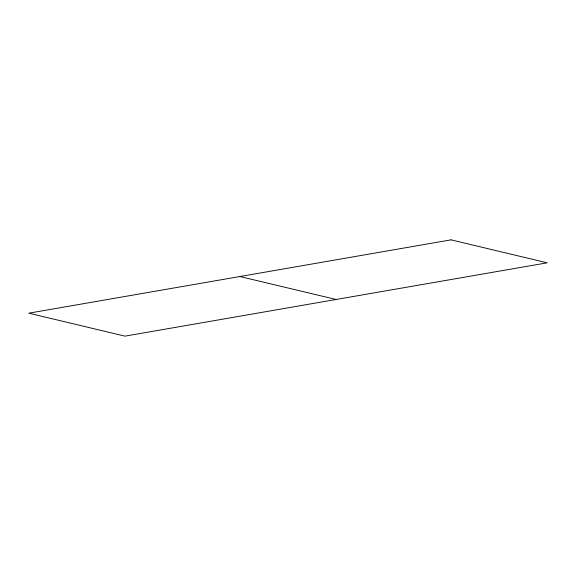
<?xml version="1.0" encoding="UTF-8"?>
<svg xmlns="http://www.w3.org/2000/svg" width="576" height="576" viewBox="0 0 576 576"><rect width="100%" height="100%" fill="white"/><g stroke="black" fill="none" stroke-linecap="round" stroke-linejoin="round"><path stroke-width="0.86" d="M239.911 276.523L336.089 299.477M451.022 239.861L28.8 313.178L124.978 336.139L547.2 262.822L451.022 239.861"/></g></svg>
